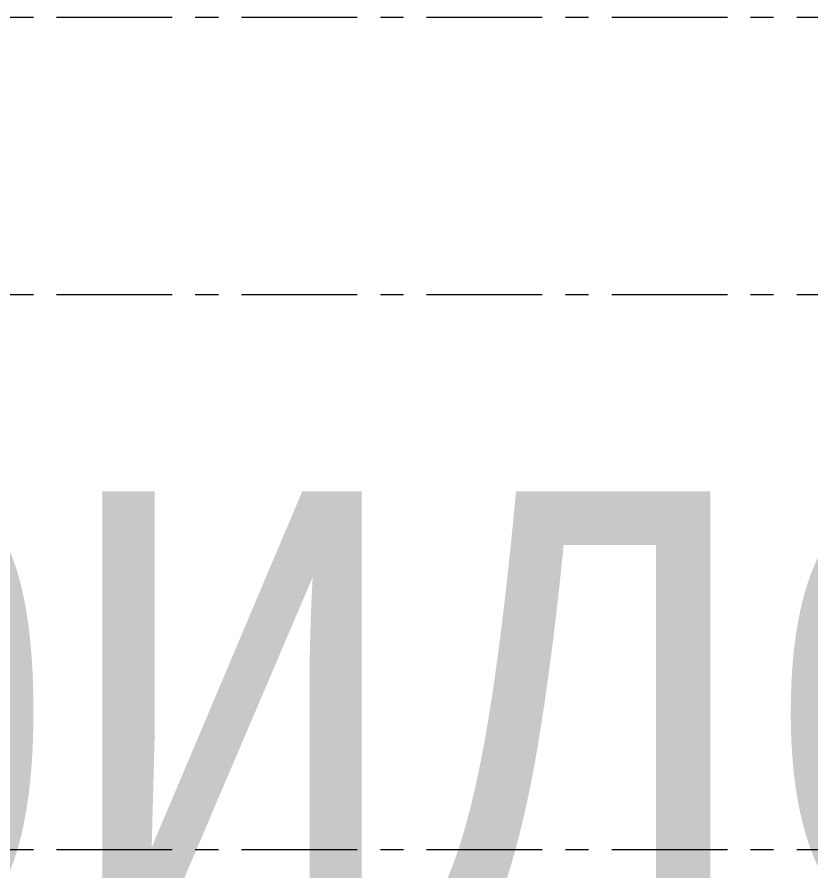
# Model space of a CAD drawing. Header units: millimetres. Extents: x -39 to 9534995, y -146829 to 289341.
# Drawn here: x 567141 to 575720, y -24641 to -15410 of the extents above; entities that cross this region are included whole.
import ezdxf
from ezdxf.enums import TextEntityAlignment as Align

# ---------------------------------------------------------------- set-up
doc = ezdxf.new("R2018")
doc.units = ezdxf.units.MM
doc.linetypes.add('CENTER', pattern=[2, 1.25, -0.25, 0.25, -0.25])
for name, color, linetype, lineweight in [('АР_Маркер экспликации', 239, 'Continuous', 13), ('АР_Номер помещения', 250, 'Continuous', 9), ('АР_Оси', 7, 'Continuous', 25)]:
    doc.layers.add(name, color=color, linetype=linetype, lineweight=lineweight)
doc.layers.add('АР_Названия помещений', color=124, linetype='Continuous', lineweight=5, plot=False)
doc.layers.add('АР_Помещения_площадь', color=19, linetype='Continuous', lineweight=9, plot=False)
doc.styles.add('ISOCPEUR', font='', dxfattribs={"height": 250})
doc.styles.get("Standard").update_dxf_attribs({"font": 'GOST.TTF'})
doc.styles.get('ISOCPEUR').set_extended_font_data('ISOCPEUR', italic=True)

# ---------------------------------------------------------------- blocks, each defined once
blk = doc.blocks.new('*U88')
at = {"color": 7, "style": 'ISOCPEUR', "width": 0.7, "flags": 1}
blk.add_attdef('КАТЕГОРИЯ', (-499.2, -2092.2), '', height=250, dxfattribs=at)
at = {"layer": 'АР_Номер помещения', "color": 7, "style": 'ISOCPEUR', "width": 0.7}
blk.add_attdef('НОМЕР_ПОМЕЩЕНИЯ', text='', height=300, dxfattribs=at).set_placement((-517.6, 1402.8), align=Align.MIDDLE_CENTER)
at = {"layer": 'АР_Помещения_площадь', "color": 7, "lineweight": 30, "width": 0.7, "flags": 104}
blk.add_attdef('ИМЯ_ПОМЕЩЕНИЯ', text='', height=100, dxfattribs=at).set_placement((157.6, 1217.1), align=Align.MIDDLE_CENTER)
at = {"layer": 'АР_Помещения_площадь', "color": 7, "style": 'ISOCPEUR', "width": 0.7}
blk.add_attdef('ПЛОЩАДЬ_ПОМЕЩЕНИЯ', text='', height=200, dxfattribs=at).set_placement((-318.5, 582.6), align=Align.MIDDLE_RIGHT)
blk = doc.blocks.new('*U86')
at = {"color": 7, "style": 'ISOCPEUR', "width": 0.7, "flags": 1}
blk.add_attdef('КАТЕГОРИЯ', (-499.2, -2092.2), '', height=250, dxfattribs=at)
at = {"layer": 'АР_Номер помещения', "color": 7, "style": 'ISOCPEUR', "width": 0.7}
blk.add_attdef('НОМЕР_ПОМЕЩЕНИЯ', text='', height=300, dxfattribs=at).set_placement((-13874.5, 6637.6), align=Align.MIDDLE_CENTER)
at = {"layer": 'АР_Помещения_площадь', "color": 7, "lineweight": 30, "width": 0.7, "flags": 104}
blk.add_attdef('ИМЯ_ПОМЕЩЕНИЯ', text='', height=100, dxfattribs=at).set_placement((157.6, 1217.1), align=Align.MIDDLE_CENTER)
at = {"layer": 'АР_Помещения_площадь', "color": 7, "style": 'ISOCPEUR', "width": 0.7}
blk.add_attdef('ПЛОЩАДЬ_ПОМЕЩЕНИЯ', text='', height=200, dxfattribs=at).set_placement((-12654.6, 407.7), align=Align.MIDDLE_RIGHT)

msp = doc.modelspace()

# ---------------------------------------------------------------- linework, layer by layer
at = {"layer": 'АР_Оси', "linetype": 'CENTER', "lineweight": 9, "ltscale": 1000}
for p, q in [((527567.1, -15409.6), (610745.5, -15409.6)), ((527567.1, -18409.6), (610745.5, -18409.6)), ((527567.1, -24409.6), (610745.5, -24409.6))]:
    msp.add_line(p, q, dxfattribs=at)

# ---------------------------------------------------------------- block references
at = {"layer": 'АР_Маркер экспликации', "lineweight": 9}
ref = msp.add_blockref('*U88', (555937.6, -17815.6), dxfattribs=at)
lines = msp.add_mtext('\\W0.8000;Коридор и рекреация (основная и старшая школа)', dxfattribs={"layer": 'АР_Названия помещений', "insert": (556284.7, -19090.2), "char_height": 6239.8, "width": 926.94, "attachment_point": 1})
ref.add_attrib('ИМЯ_ПОМЕЩЕНИЯ', '', (556284.7, -19090.2), dxfattribs={"flags": 104}).embed_mtext(lines)
ref = msp.add_blockref('*U86', (551824.8, -24137.9), dxfattribs=at)
lines = msp.add_mtext('\\W0.8000;Кабинет материальной технологии тип 2', dxfattribs={"layer": 'АР_Названия помещений', "insert": (537990.5, -19330.2), "char_height": 4891.956, "width": 926.94, "attachment_point": 1})
ref.add_attrib('ИМЯ_ПОМЕЩЕНИЯ', '', (537990.5, -19330.2), dxfattribs={"flags": 104}).embed_mtext(lines)

doc.saveas('drawing.dxf')
